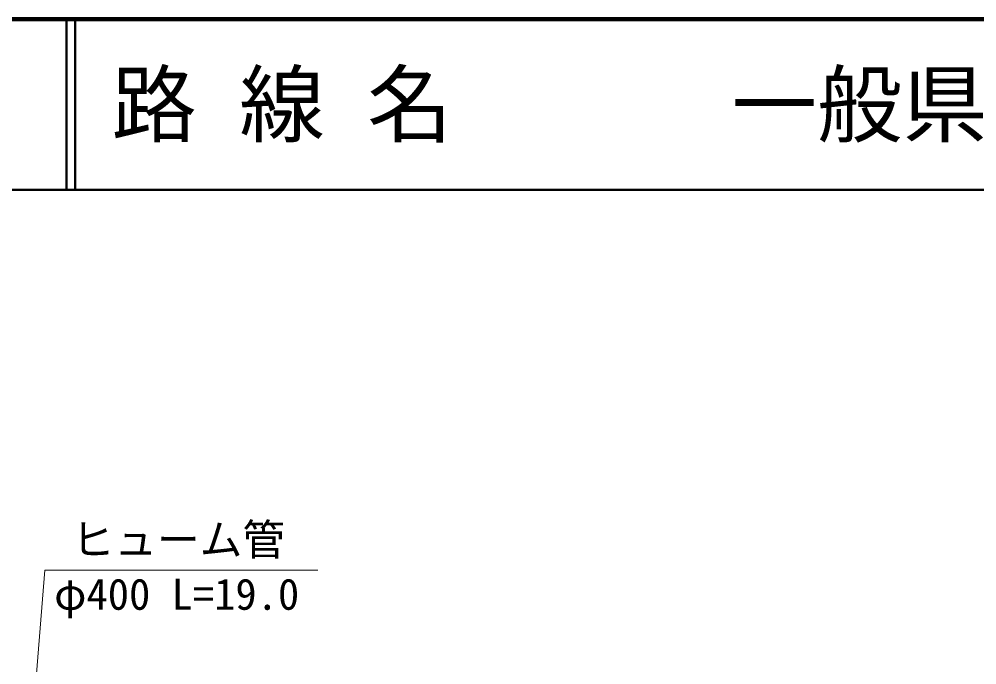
# Model space of a CAD drawing. Units: millimetres, scale not verified. Extents: x 40000 to 680000, y 20000 to 380000.
# Drawn here: x 174972 to 231104, y 342134 to 380000 of the extents above; entities that cross this region are included whole.
import ezdxf
from ezdxf.enums import TextEntityAlignment as Align

# ---------------------------------------------------------------- set-up
doc = ezdxf.new("R2010")
doc.units = ezdxf.units.MM
doc.header["$LTSCALE"] = 1000
for name, color, linetype, lineweight in [('M-BGD', 7, 'Continuous', 13), ('M-STR-HTXT', 7, 'Continuous', 13), ('M-TTL', 2, 'Continuous', 140), ('M-TTL-LINE', 7, 'Continuous', 50)]:
    doc.layers.add(name, color=color, linetype=linetype, lineweight=lineweight)
doc.layers.add('M-TTL-TXT', color=7, linetype='Continuous')
doc.styles.add('ＭＳ ゴシック', font='')
doc.styles.get('ＭＳ ゴシック').set_extended_font_data('MS Gothic')

msp = doc.modelspace()

# ---------------------------------------------------------------- linework, layer by layer
at = {"layer": 'M-BGD'}
msp.add_open_spline([(257087, 349879), (256880, 348985), (256822, 348749), (256638, 348029), (256382, 347033), (256240, 346473), (255928, 345493), (255378, 343759), (255077, 342783), (254404, 341093), (253638, 339169), (253152, 338109), (252198, 336271), (251797, 335496), (251520, 335089), (251035, 334364), (250288, 333247), (249768, 332693), (248957, 331622), (248052, 330425), (247592, 329719), (246644, 328557), (245980, 327743), (245556, 327332), (244845, 326560), (243874, 325505), (243245, 324994), (242311, 323906), (241732, 323231), (241444, 322823), (240876, 322139), (239263, 320195), (238067, 319336), (236640, 317251), (236055, 316397), (235800, 315872), (235258, 314991), (234317, 313464), (233750, 312632), (232825, 311095), (232317, 310250), (232023, 309782), (231549, 308918), (231030, 307972), (230703, 307456), (230285, 306461), (229669, 304994), (229451, 304123), (228910, 302627), (228698, 302038), (228631, 301854), (228365, 301121)], degree=3, knots=[0, 0, 0, 0, 1, 1, 1, 2, 2, 2, 3, 3, 3, 4, 4, 4, 5, 5, 5, 6, 6, 6, 7, 7, 7, 8, 8, 8, 9, 9, 9, 10, 10, 10, 11, 11, 11, 12, 12, 12, 13, 13, 13, 14, 14, 14, 15, 15, 15, 16, 16, 16, 17, 17, 17, 17], dxfattribs=at)
at = {"layer": 'M-STR-HTXT'}
for q in [(175117, 330754), (192468, 347686)]:
    msp.add_line((176468, 347686), q, dxfattribs=at)
at = {"layer": 'M-TTL'}
msp.add_line((680000, 380000), (40000, 380000), dxfattribs=at)
at = {"layer": 'M-TTL-LINE'}
for p, q in [((177750, 380000), (177750, 370000)), ((178250, 380000), (178250, 370000)), ((40000, 370000), (680000, 370000))]:
    msp.add_line(p, q, dxfattribs=at)

# ---------------------------------------------------------------- texts
at = {"layer": 'M-STR-HTXT', "style": 'ＭＳ ゴシック'}
for s, p in [('ヒューム管', (178052, 348017)), ('φ400 L=19.0', (177022, 344814))]:
    msp.add_text(s, height=1833, dxfattribs=at).set_placement(p, align=Align.BOTTOM_LEFT)
at = {"layer": 'M-TTL-TXT', "style": 'ＭＳ ゴシック'}
for s, p in [('路 線 名', (180380, 375000)), ('一般県道福井上蔵目喜線', (216734, 375000))]:
    msp.add_text(s, height=3666, dxfattribs=at).set_placement(p, align=Align.MIDDLE_LEFT)

doc.saveas('drawing.dxf')
